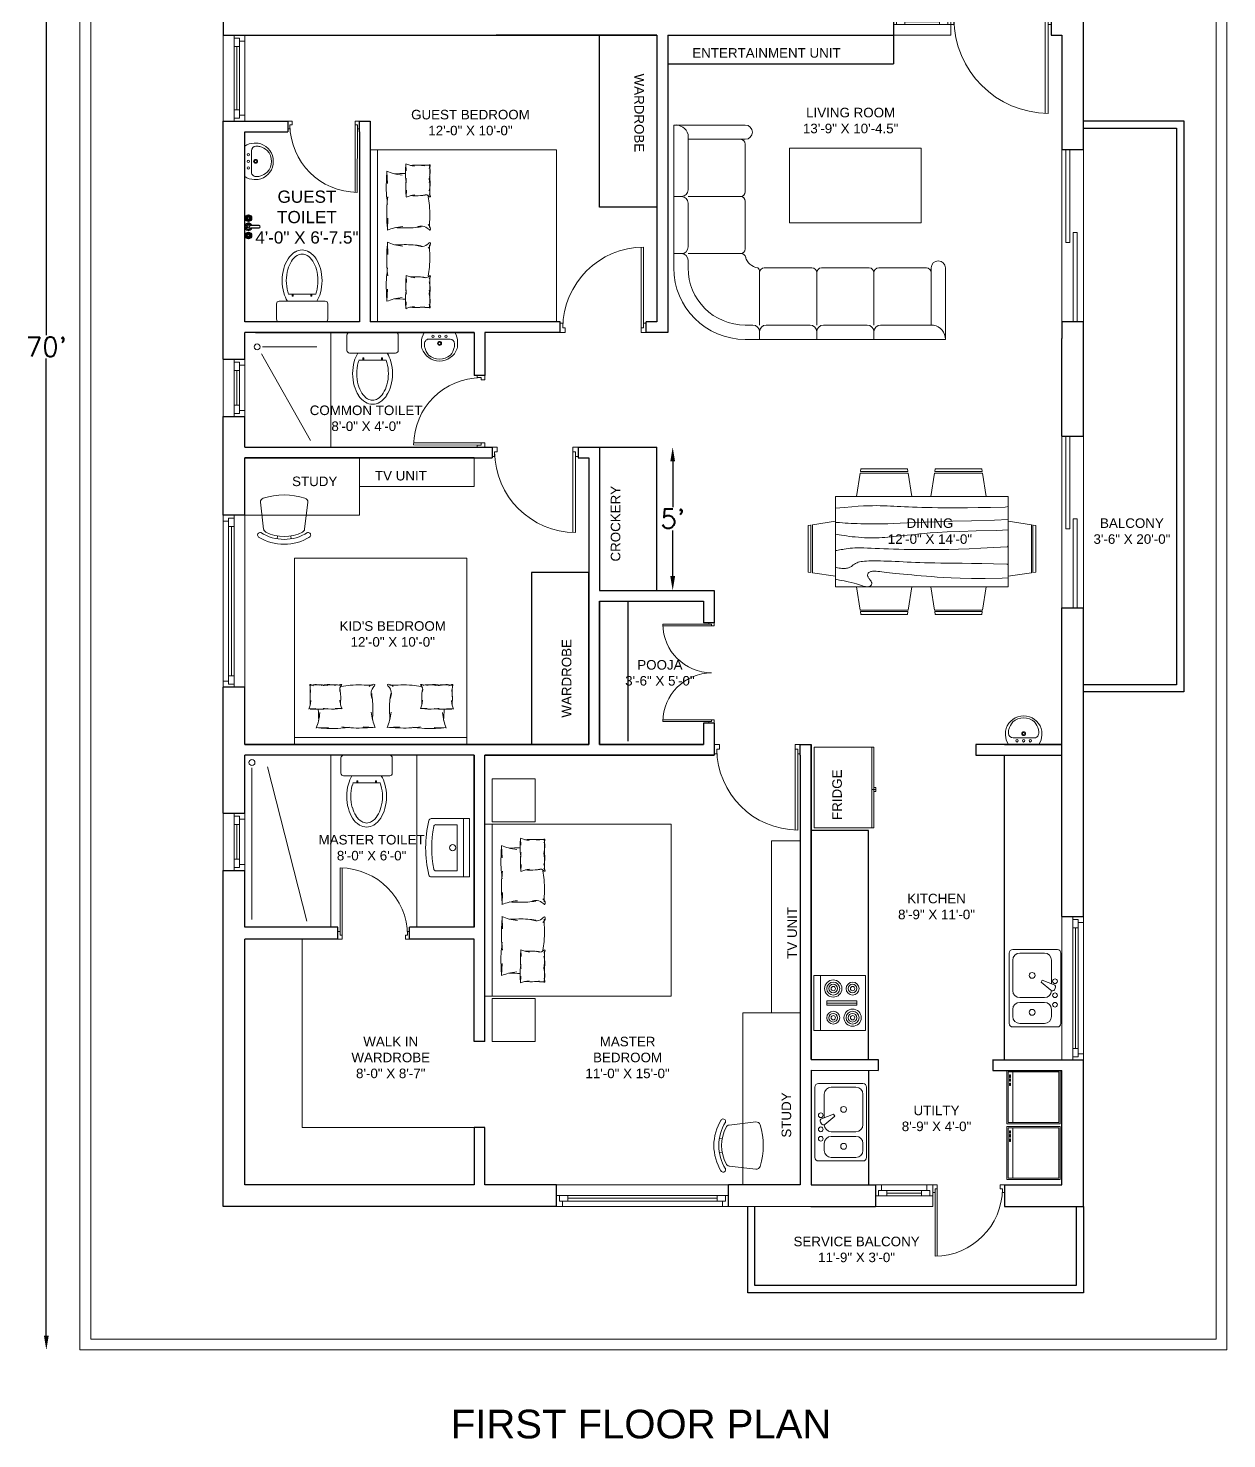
# Model space of a CAD drawing. Header units: inches. Extents: x 138161 to 144959, y -87384 to -84097.
# Drawn here: x 141676 to 142177, y -85020 to -84429 of the extents above; entities that cross this region are included whole.
import ezdxf

# ---------------------------------------------------------------- set-up
doc = ezdxf.new("R2010")
doc.units = ezdxf.units.IN
doc.header["$LTSCALE"] = 20
doc.header["$MEASUREMENT"] = 0
doc.header["$PDMODE"] = 3
doc.layers.add('DIMENSION', color=1, linetype='Continuous')
doc.layers.add('doors&win', color=41, linetype='Continuous', lineweight=18, transparency=0.01)
for name, color, linetype, lineweight in [('FURN', 8, 'Continuous', 15), ('furniture', 8, 'Continuous', 5), ('HATCH', 125, 'Continuous', 5), ('NOI THAT', 42, 'Continuous', 5), ('NOITHAT', 21, 'Continuous', 5), ('ST FIXTURE', 4, 'Continuous', 5), ('STEP', 55, 'Continuous', 20), ('THIET-BI', 21, 'Continuous', 5), ('tit', 131, 'Continuous', 5), ('Wall', 7, 'Continuous', 30), ('wall4', 20, 'Continuous', 0)]:
    doc.layers.add(name, color=color, linetype=linetype, lineweight=lineweight)
doc.styles.add('ARIAL', font='arial.ttf')
doc.styles.add('ATT', font='romans.shx')
doc.styles.add('ROMANS', font='romans.shx', dxfattribs={"height": 8})
doc.dimstyles.get("Standard").update_dxf_attribs({"dimtxt": 5, "dimasz": 6, "dimexe": 0.18, "dimexo": 0.0625, "dimgap": 0.09, "dimtad": 0, "dimtih": 1, "dimtoh": 1, "dimdec": 1, "dimzin": 0, "dimdsep": 46, "dimlunit": 3, "dimtxsty": 'ROMANS', "dimcen": 0.09, "dimse1": 1, "dimse2": 1, "dimclrd": 1, "dimclrt": 3, "dimadec": 0, "dimazin": 0, "dimtfac": 1, "dimtdec": 1, "dimtofl": 0, "dimtmove": 0, "dimatfit": 3, "dimfxl": 1, "dimtolj": 1, "dimtzin": 0, "dimarcsym": 0})

# ---------------------------------------------------------------- blocks, each defined once
blk = doc.blocks.new('A$C52AF4A45')
at = {"layer": 'doors&win'}
for p, q in [((2.27, 2.5), (41.76, 2.5)), ((2.27, 1.25), (41.78, 1.25))]:
    blk.add_line(p, q, dxfattribs=at)
for points in [[(4.52, 40.75), (4.52, 42), (0.02, 42), (0.02, 39.5), (2.27, 39.5), (2.27, 40.75)], [(4.52, 1.25), (4.52, 0), (0.02, 0), (0.02, 2.5), (2.27, 2.5), (2.27, 1.25)]]:
    blk.add_lwpolyline(points, close=True, dxfattribs=at)
blk.add_arc((1.97, 0.94), 39.81, 0.44812, 89.54432, dxfattribs=at)
blk = doc.blocks.new('VV')
at = {"layer": 'doors&win'}
for p, q in [((3076.85, -524.33), (3076.85, -515.33)), ((3100.85, -515.33), (3076.85, -515.33)), ((3100.85, -515.33), (3100.85, -524.33)), ((3100.85, -519.83), (3076.85, -519.83)), ((3100.85, -524.33), (3076.85, -524.33)), ((3078.1, -522.08), (3078.1, -519.83)), ((3099.6, -522.08), (3078.1, -522.08)), ((3079.35, -524.33), (3079.35, -522.08)), ((3081.6, -522.08), (3081.6, -519.83)), ((3081.6, -520.95), (3096.1, -520.95)), ((3096.1, -522.08), (3096.1, -519.83)), ((3098.35, -524.33), (3098.35, -522.08)), ((3099.6, -522.08), (3099.6, -519.83))]:
    blk.add_line(p, q, dxfattribs=at)
blk = doc.blocks.new('A$C29271986')
at = {"layer": 'NOITHAT', "linetype": 'Continuous'}
for p, q in [((750, 3427), (2850, 3427)), ((900, 3347), (900, 3427)), ((1500, 3347), (1500, 3427)), ((2100, 3347), (2100, 3427)), ((2850, 2677), (2850, 3427)), ((750, 3277), (830, 3277)), ((900, 2715), (900, 3277)), ((970, 3277), (1430, 3277)), ((1500, 2727), (1500, 3277)), ((1500, 2727), (1500, 3277)), ((1570, 3277), (2030, 3277)), ((2100, 2727), (2100, 3277)), ((2170, 3277), (2700, 3277)), ((2700, 2677), (2700, 3277)), ((2700, 3277), (2726, 3277)), ((0, 1177), (0, 2677)), ((150, 2597), (150, 2677)), ((950, 2677), (1450, 2677)), ((1550, 2677), (2050, 2677)), ((2150, 2677), (2650, 2677)), ((80, 2527), (0, 2527)), ((707, 2527), (150, 2527)), ((150, 2457), (150, 1997)), ((750, 1977), (750, 2477)), ((2596, 2202), (1214, 2202)), ((1214, 2202), (1214, 1419)), ((2596, 1419), (2596, 2202)), ((80, 1927), (0, 1927)), ((700, 1927), (150, 1927)), ((150, 1327), (150, 1857)), ((750, 1377), (750, 1877)), ((1214, 1419), (2596, 1419)), ((750, 1327), (150, 1327)), ((150, 1327), (150, 1276)), ((750, 1177), (0, 1177))]:
    blk.add_line(p, q, dxfattribs=at)
for centre, radius, start, end in [((750, 2677), 750, 90, 180), ((2698, 3427), 152, 280.596, 0.1424), ((750, 2677), 600, 90, 180), ((830, 3347), 70, 270, 0), ((970, 3347), 70, 180, 270), ((1430, 3347), 70, 270, 0), ((1570, 3347), 70, 180, 270), ((2030, 3347), 70, 270, 0), ((2170, 3347), 70, 180, 270), ((900, 2527), 150, 97.3131, 166.7789), ((850, 2715), 50, 308.1793, 0), ((950, 2727), 50, 180, 270), ((1450, 2727), 50, 270, 0), ((1450, 2727), 50, 270, 0), ((1550, 2727), 50, 180, 270), ((1550, 2727), 50, 180, 270), ((2050, 2727), 50, 270, 0), ((2150, 2727), 50, 180, 270), ((2650, 2727), 50, 270, 0), ((2775, 2677), 75, 180, 0), ((80, 2597), 70, 270, 0), ((80, 2457), 70, 0, 90), ((700, 2477), 50, 0, 90), ((707, 2577), 50, 270, 349.3159), ((80, 1997), 70, 270, 0), ((80, 1857), 70, 0, 90), ((700, 1977), 50, 270, 0), ((700, 1877), 50, 0, 90), ((700, 1377), 50, 270, 0), ((15, 1318), 142, 264.0254, 342.8636), ((750, 1252), 75, 270, 90)]:
    blk.add_arc(centre, radius, start, end, dxfattribs=at)
blk = doc.blocks.new('A$C78170A85')
at = {"layer": 'HATCH'}
for points in [[(260.5, 677.1), (298.3, 679.7), (403.1, 680.8), (488.9, 680.7), (558.5, 679.5), (615, 677.6), (661.2, 675.2), (700.3, 672.4), (735, 669.6), (767.9, 666.8), (799.4, 664.2), (829.5, 661.7), (858.1, 659.2), (885.2, 656.9), (910.7, 654.5), (934.7, 652.3), (956.9, 650), (977.5, 647.8), (996.5, 645.6), (1013.9, 643.5), (1029.7, 641.5), (1044.1, 639.8), (1057, 638.4), (1068.6, 637.2), (1078.8, 636.5), (1087.8, 636.1), (1095.6, 636.2), (1102.4, 636.6), (1108.2, 637.4), (1113.1, 638.6), (1117.3, 640.1), (1120.9, 641.9), (1124, 644), (1126.6, 646.4), (1128.7, 649), (1130.4, 651.9), (1131.7, 654.9), (1132.4, 658.1), (1132.6, 661.3), (1132.3, 664.7), (1131.5, 668.1), (1130.1, 671.4), (1128.2, 674.8), (1126, 678.2), (1123.6, 681.6), (1121, 685), (1118.4, 688.4), (1115.8, 691.8), (1113.4, 695.1), (1111.3, 698.5), (1109.5, 701.9), (1108.2, 705.2), (1107.2, 708.5), (1106.8, 711.7), (1106.9, 714.8), (1107.6, 717.8), (1108.9, 720.7), (1110.9, 723.5), (1113.6, 726), (1116.9, 728.2), (1120.8, 730.1), (1125.1, 731.6), (1129.9, 732.6), (1135, 733), (1140.5, 732.8), (1146.3, 731.8), (1152.7, 730.3), (1159.9, 728.2), (1168.1, 725.5), (1177.6, 722.4), (1188.6, 718.9), (1201.5, 715.1), (1216.5, 710.9), (1233.8, 706.6), (1254.1, 701.9), (1277.9, 696.7), (1305.9, 690.9), (1330.7, 686)], [(260.5, 595.8), (266.9, 592.9), (350.8, 590.6), (424.4, 588.9), (488.8, 587.7), (545.3, 586.9), (594.9, 586.3), (639, 585.8), (678.6, 585.3), (714.8, 584.7), (748.2, 583.9), (779.2, 583.1), (808.2, 582.1), (835.5, 581.1), (861.6, 580), (886.9, 578.9), (911.8, 577.8), (936.6, 576.7), (961.2, 575.6), (985.3, 574.6), (1008.9, 573.6), (1031.5, 572.9), (1053.1, 572.3), (1073.5, 571.9), (1092.4, 571.8), (1109.6, 571.9), (1125.2, 572.3), (1139.3, 573), (1152, 574), (1163.3, 575.3), (1173.4, 576.8), (1182.3, 578.7), (1190.2, 580.8), (1197, 583.2), (1203, 585.8), (1208.4, 588.6), (1213.1, 591.5), (1217.4, 594.5), (1221.5, 597.5), (1225.4, 600.5), (1229.3, 603.4), (1233.3, 606.1), (1237.5, 608.7), (1242, 611), (1246.8, 613.1), (1251.9, 615), (1257.4, 616.5), (1263.4, 617.6), (1269.9, 618.4), (1277, 618.8), (1284.5, 618.7), (1292.5, 618.3), (1300.9, 617.5), (1309.7, 616.3), (1318.8, 614.8), (1328.1, 613), (1330.7, 612.4)], [(260.5, 478.5), (265.6, 484.6), (351.7, 489.6), (430.6, 493.6), (502.7, 496.6), (568.7, 498.8), (629.2, 500.4), (684.7, 501.3), (735.8, 501.8), (783, 501.9), (826.7, 501.7), (867.2, 501.3), (904.8, 500.6), (939.8, 499.7), (972.5, 498.7), (1003.2, 497.6), (1032.2, 496.5), (1059.7, 495.4), (1085.8, 494.3), (1110.4, 493.4), (1133.6, 492.6), (1155.2, 492), (1175.4, 491.7), (1194.1, 491.7), (1211.2, 492), (1226.8, 492.8), (1241.1, 493.9), (1254, 495.3), (1266, 496.9), (1277, 498.7), (1287.2, 500.5), (1296.8, 502.3), (1306, 504.1), (1314.9, 505.7), (1323.7, 507.1), (1330.7, 508.1)], [(260.5, 379.2), (330.7, 382.5), (458.9, 385.9), (560.3, 389.2), (639, 392.5), (699.2, 395.7), (745, 398.8), (780.7, 401.9), (810.2, 404.7), (837.3, 407.5), (862.5, 410.1), (886.3, 412.6), (908.7, 414.9), (929.9, 417.1), (950.2, 419.1), (969.7, 421), (988.5, 422.8), (1007, 424.4), (1025.1, 425.9), (1043, 427.1), (1060.8, 428.1), (1078.6, 428.8), (1096.5, 429.1), (1114.6, 429.2), (1133, 428.8), (1151.8, 428.1), (1170.8, 426.9), (1189.9, 425.5), (1208.8, 423.7), (1227.3, 421.8), (1245.3, 419.7), (1262.6, 417.5), (1278.9, 415.3), (1294.2, 413), (1308.5, 410.8), (1321.9, 408.5), (1330.7, 407)], [(260.5, 316), (344.8, 319.3), (488.1, 322.7), (605.2, 325.9), (699.8, 328.9), (776, 331.8), (837.4, 334.4), (887.9, 336.6), (931.4, 338.5), (971, 340), (1007.5, 341.1), (1041.3, 341.9), (1072.4, 342.3), (1101.2, 342.5), (1127.7, 342.4), (1152.3, 342), (1175.1, 341.6), (1196.4, 340.9), (1216.4, 340.2), (1235.3, 339.3), (1253.5, 338.3), (1271.3, 337.2), (1288.7, 335.9), (1306.3, 334.6), (1324.1, 333.3), (1330.7, 332.8)], [(260.5, 234.7), (278.3, 237.7), (369.5, 239.9), (447.2, 241.5), (513.2, 242.4), (569.3, 242.9), (617.5, 243), (659.5, 242.7), (697.4, 242.2), (732.7, 241.6), (765.7, 240.9), (796.8, 240), (825.9, 239), (853.4, 238), (879.3, 237), (903.7, 235.8), (926.9, 234.7), (948.9, 233.6), (970.2, 232.5), (991.1, 231.5), (1012, 230.7), (1033.1, 230), (1055, 229.5), (1077.9, 229.3), (1102.1, 229.5), (1128.4, 230), (1157.6, 231), (1191.3, 232.9), (1230.7, 235.8), (1277.1, 239.9), (1331.8, 245.4)]]:
    blk.add_lwpolyline(points, dxfattribs=at)
at = {"layer": 'NOI THAT'}
for p, q in [((420.1, 877.1), (397.5, 732.6)), ((420.1, 877), (717.5, 877)), ((424.3, 904.1), (421.5, 886.1)), ((716.1, 886.1), (421.5, 886.1)), ((424.3, 904.1), (713.2, 904.1)), ((716, 886.1), (713.2, 904.1)), ((740, 732.6), (717.4, 877)), ((880.7, 877.1), (858.1, 732.6)), ((880.8, 877), (1178.2, 877)), ((885, 904.1), (882.1, 886.1)), ((1176.7, 886.1), (882.2, 886.1)), ((885, 904.1), (1173.8, 904.1)), ((1176.7, 886.1), (1173.8, 904.1)), ((1200.7, 732.6), (1178.1, 877)), ((1330.7, 732.6), (260.5, 732.6)), ((260.5, 732.6), (260.5, 171.5)), ((1330.7, 171.5), (1330.7, 732.6)), ((88.9, 641), (107, 643.8)), ((88.9, 641), (88.9, 352.1)), ((107, 349.2), (107, 643.7)), ((116, 645.2), (260.5, 667.8)), ((116, 645.1), (116, 347.8)), ((1475.2, 645.2), (1330.7, 667.8)), ((1475.2, 645.1), (1475.2, 347.8)), ((1502.3, 641), (1484.2, 643.8)), ((1484.2, 349.2), (1484.2, 643.7)), ((1502.3, 641), (1502.3, 352.1)), ((107, 349.3), (88.9, 352.1)), ((1484.2, 349.3), (1502.3, 352.1)), ((260.5, 325.3), (116, 347.8)), ((1330.7, 325.3), (1475.2, 347.8)), ((420.1, 27.1), (397.5, 171.6)), ((740, 171.6), (717.4, 27.1)), ((880.7, 27.1), (858.1, 171.6)), ((1200.7, 171.6), (1178.1, 27.1)), ((420.1, 27.1), (717.5, 27.1)), ((716.1, 18.1), (421.5, 18.1)), ((424.3, 0), (421.5, 18)), ((424.3, 0), (713.2, 0)), ((716, 18.1), (713.2, 0)), ((880.8, 27.1), (1178.2, 27.1)), ((885, 0), (882.1, 18)), ((1176.7, 18.1), (882.2, 18.1)), ((885, 0), (1173.8, 0)), ((1176.7, 18.1), (1173.8, 0))]:
    blk.add_line(p, q, dxfattribs=at)
at = {"layer": 'NOI THAT', "ltscale": 20}
blk.add_line((260.5, 171.5), (1330.7, 171.5), dxfattribs=at)
blk = doc.blocks.new('Range-Oven - 30 in top')
for p, q in [((5, -2.7), (28, -2.7)), ((15.6, -5.4), (17.4, -5.4)), ((15.6, -5.4), (15.6, -18)), ((16.5, -18), (16.5, -5.4)), ((17.4, -5.4), (17.4, -18)), ((17.4, -18), (15.6, -18))]:
    blk.add_line(p, q)
blk.add_lwpolyline([(5, -21.6), (5, 0), (28, 0), (28, -21.6)], close=True)
for centre, radius in [((10.4, -8.1), 3.6), ((10.4, -8.1), 2.7), ((22.6, -8.1), 2.7), ((10.4, -8.1), 1.8), ((10.4, -8.1), 0.9), ((22.6, -8.1), 1.8), ((22.6, -8.1), 0.9), ((10.4, -16.2), 2.7), ((10.4, -16.2), 1.8), ((10.4, -16.2), 0.9), ((22.6, -16.2), 3.6), ((22.6, -16.2), 2.7), ((22.6, -16.2), 1.8), ((22.6, -16.2), 0.9)]:
    blk.add_circle(centre, radius)
blk = doc.blocks.new('PILLOW')
at = {"layer": 'furniture', "ltscale": 5}
for points in [[(-13.78, 7.96), (-8.77, 7.72)], [(10.74, 7.99), (5.73, 7.78)], [(0, 0), (2.82, -0.14)], [(13.79, 0.01), (10.97, -0.1)]]:
    blk.add_lwpolyline(points, dxfattribs=at)
for points, knots in [([(-13.88, 8.01), (-13.51, 7.01), (-12.73, 4.92), (-12.44, 2.7), (-12.29, 1.52)], [0, 0, 0, 0, 3.162278, 6.693718, 6.693718, 6.693718, 6.693718]), ([(-12.93, 7.96), (-9.82, 8.14), (-5.45, 8.39), (-1.13, 7.79), (0.11, 7.62)], [0, 0, 0, 0, 9.321682, 13.066685, 13.066685, 13.066685, 13.066685]), ([(9.9, 7.99), (6.78, 8.2), (2.42, 8.48), (-1.9, 7.92), (-3.14, 7.76)], [0, 0, 0, 0, 9.321682, 13.066685, 13.066685, 13.066685, 13.066685]), ([(10.85, 8.03), (10.47, 7.04), (9.67, 4.95), (9.36, 2.73), (9.2, 1.56)], [0, 0, 0, 0, 3.162278, 6.693718, 6.693718, 6.693718, 6.693718]), ([(-12.78, 4.74), (-12.92, 2.21), (-13.11, -1.45), (-12.67, -5.08), (-12.54, -6.2)], [0, 0, 0, 0, 7.580174, 10.966668, 10.966668, 10.966668, 10.966668]), ([(-12.83, -3.73), (-12.29, -5.36), (-11.59, -7.47), (-14.51, -10.13), (-12.51, -10.11), (-11.91, -9.53), (-11.55, -9.18)], [0, 0, 0, 0, 5.01234, 6.483254, 7.525696, 9.107275, 9.107275, 9.107275, 9.107275]), ([(-12.93, -9.63), (-9.82, -9.81), (-5.45, -10.06), (-1.13, -9.46), (0.11, -9.29)], [0, 0, 0, 0, 9.321682, 13.066685, 13.066685, 13.066685, 13.066685]), ([(8.54, -9.82), (6.91, -10.07), (4.88, -10.38), (2.93, -9.83), (2.54, -9.72)], [0, 0, 0, 0, 4.813374, 6.03994, 6.03994, 6.03994, 6.03994])]:
    blk.add_open_spline(points, degree=3, knots=knots, dxfattribs=at)
for points in [[(-0.06, 0.02), (0.5, -1.66), (0.84, -3.62)], [(0.47, 0), (5.72, 0.06), (7.81, -0.2)], [(13.31, 0.02), (8.07, 0.12), (5.98, -0.11)], [(13.85, 0.04), (13.27, -1.65), (12.92, -3.6)], [(0.56, -1.81), (0.5, -6.07), (0.7, -7.97)], [(13.22, -1.79), (13.23, -6.06), (13.02, -7.95)], [(13.25, -5.1), (13.22, -7.94), (13.27, -10.09)], [(0.53, -6.58), (0.36, -9.39), (-0.08, -10.09), (0.5, -10.11), (1.25, -9.64)], [(0.47, -9.9), (5.72, -9.95), (7.81, -9.7)], [(8.54, -9.82), (3.73, -10.02), (2.54, -9.72)], [(13.31, -9.91), (8.07, -10.02), (5.98, -9.78)], [(12.55, -10), (9.84, -10.11), (9.17, -9.95)], [(13.25, -9.36), (13.41, -10.14), (11.82, -9.72)]]:
    blk.add_spline(points, degree=3, dxfattribs=at)
blk.add_open_spline([(9.72, 4.78), (9.79, 3.24), (9.86, 1.71), (9.86, 0.17)], degree=3, dxfattribs=at)
blk = doc.blocks.new('ssdsdfsd')
at = {"layer": 'furniture', "linetype": 'Continuous'}
blk.add_line((31363.06, -18454.11), (31291.06, -18454.11), dxfattribs=at)
blk.add_lwpolyline([(31291.06, -18451.11), (31363.06, -18451.11), (31363.06, -18529.11), (31291.06, -18529.11)], close=True, dxfattribs=at)
at = {"layer": 'furniture', "linetype": 'Continuous', "xscale": -1, "rotation": 359.4651666230118}
blk.add_blockref('PILLOW', (31310.38, -18466.12), dxfattribs=at)
at = {"layer": 'furniture', "linetype": 'Continuous', "rotation": 0.5348333903289981}
blk.add_blockref('PILLOW', (31343.29, -18466.12), dxfattribs=at)
blk = doc.blocks.new('5ti')
at = {"layer": 'doors&win'}
for p, q in [((15657.83, -19833.54), (15729.83, -19833.54)), ((15657.83, -19842.54), (15657.83, -19833.54)), ((15659.08, -19835.79), (15659.08, -19838.04)), ((15659.08, -19835.79), (15728.58, -19835.79)), ((15660.33, -19833.54), (15660.33, -19835.79)), ((15662.58, -19835.79), (15662.58, -19838.04)), ((15725.08, -19836.92), (15662.58, -19836.92)), ((15725.08, -19835.79), (15725.08, -19838.04)), ((15727.33, -19833.54), (15727.33, -19835.79)), ((15728.58, -19835.79), (15728.58, -19838.04)), ((15729.83, -19833.54), (15729.83, -19842.54)), ((15657.83, -19838.04), (15729.83, -19838.04)), ((15657.83, -19842.54), (15729.83, -19842.54))]:
    blk.add_line(p, q, dxfattribs=at)
blk = doc.blocks.new('A$C558E769F')
at = {"layer": 'NOITHAT'}
for p, q in [((29, 426), (61, 154)), ((509, 426), (477, 154)), ((197, 56), (202, 84)), ((341, 56), (337, 84))]:
    blk.add_line(p, q, dxfattribs=at)
for centre, radius, start, end in [((69, 431), 40, 107.0298, 186.638), ((269, -222), 723, 72.9702, 107.0298), ((469, 431), 40, 353.362, 72.9702), ((101, 159), 40, 186.638, 243.2448), ((437, 159), 40, 296.7552, 353.362), ((25, 94), 25.7, 44.8037, 252.3226), ((269, 493), 493, 237.851, 302.149), ((269, 493), 443, 237.7706, 302.2294), ((269, 493), 414, 243.2448, 296.7552), ((513, 94), 25.7, 287.6774, 135.1963)]:
    blk.add_arc(centre, radius, start, end, dxfattribs=at)
blk = doc.blocks.new('A$C1F050E1B')
at = {"layer": 'furniture', "linetype": 'Continuous'}
for p, q in [((-37, -3), (-55, -3)), ((-55, -3), (-55, -21)), ((-37, -21), (-37, -3)), ((-36, -3), (36, -3)), ((37, -3), (55, -3)), ((37, -21), (37, -3)), ((55, -3), (55, -21)), ((-55, -21), (-37, -21)), ((55, -21), (37, -21))]:
    blk.add_line(p, q, dxfattribs=at)
blk.add_lwpolyline([(36, 0), (-36, 0), (-36, -78), (36, -78)], close=True, dxfattribs=at)
at = {"layer": 'furniture', "linetype": 'Continuous', "xscale": -0.9999999999999999, "rotation": 359.465166609671}
blk.add_blockref('PILLOW', (-16.23, -15.01), dxfattribs=at)
at = {"layer": 'furniture', "linetype": 'Continuous', "rotation": 0.5348333769881627}
blk.add_blockref('PILLOW', (16.68, -15.01), dxfattribs=at)
blk = doc.blocks.new('A$C5AF77858')
at = {"layer": 'furniture', "linetype": 'Continuous'}
for p, q in [((475, 700), (25, 700)), ((0, 675), (0, 525)), ((500, 525), (500, 675)), ((25, 500), (475, 500)), ((117, 430), (383, 430)), ((154, 452), (154, 430)), ((164, 452), (154, 452)), ((154, 430), (164, 430)), ((164, 430), (164, 452)), ((336, 430), (336, 452)), ((336, 452), (346, 452)), ((346, 430), (336, 430)), ((346, 452), (346, 430))]:
    blk.add_line(p, q, dxfattribs=at)
for centre, radius, start, end in [((25, 675), 25, 90, 180), ((475, 675), 25, 0, 90), ((25, 525), 25, 180, 270), ((514, 299), 458, 164.9269, 180), ((384, 334), 323, 149.0966, 164.9269), ((384, 334), 283, 160.176, 164.9269), ((116, 334), 283, 15.0731, 19.824), ((116, 334), 323, 15.0731, 30.9034), ((-14, 299), 458, 0, 15.0731), ((475, 525), 25, 270, 0), ((514, 299), 458, 180, 195.0731), ((514, 299), 418, 164.9269, 180), ((514, 299), 418, 180, 195.0731), ((-14, 299), 418, 0, 15.0731), ((-14, 299), 418, 344.9269, 0), ((-14, 299), 458, 344.9269, 0), ((384, 264), 323, 195.0731, 213.0315), ((384, 264), 283, 195.0731, 213.0315), ((116, 264), 283, 326.9685, 344.9269), ((116, 264), 323, 326.9685, 344.9269), ((302, 210), 226, 213.0315, 237.5002), ((302, 210), 186, 213.0315, 237.5002), ((250, 129), 129, 237.5002, 270), ((250, 129), 89.3, 237.5002, 270), ((250, 129), 89.3, 270, 302.4998), ((250, 129), 129, 270, 302.4998), ((198, 210), 186, 302.4998, 326.9685), ((198, 210), 226, 302.4998, 326.9685)]:
    blk.add_arc(centre, radius, start, end, dxfattribs=at)
blk = doc.blocks.new('A$C309909F8')
at = {"layer": 'THIET-BI', "linetype": 'Continuous'}
for p, q in [((0, 0), (0, 393)), ((62, 125), (62, 345)), ((537, 125), (537, 345)), ((600, 0), (600, 393)), ((600, 62), (0, 62)), ((537, 125), (62, 125)), ((600, 0), (0, 0))]:
    blk.add_line(p, q, dxfattribs=at)
blk.add_circle((300, 172), 32.5, dxfattribs=at)
for centre, radius, start, end in [((300, -792), 1242, 76.9429, 103.0639), ((25, 393), 25, 103.0639, 180), ((85, 345), 22.5, 100.7136, 180), ((300, -792), 1179, 79.2936, 100.7136), ((515, 345), 22.5, 0, 79.2936), ((575, 393), 25, 0, 76.9429)]:
    blk.add_arc(centre, radius, start, end, dxfattribs=at)
blk = doc.blocks.new('LAV3')
at = {"color": 0, "linetype": 'ByBlock'}
for points in [[(-275, -203, 0.073543), (-267, -245, 0.712116), (267, -244, 0.073543), (275, -203), (275, -144, 0.151566), (232, 0), (-232, 0, 0.152056), (-275, -144)], [(166, -343, -0.374236), (-166, -343, -0.103818), (-225, -230, -0.071348), (-230, -202), (-230, -170, -0.399589), (-160, -100), (152, -100, -0.433457), (230, -170), (230, -202, -0.071348), (225, -230, -0.103818)]]:
    blk.add_lwpolyline(points, format="xyb", close=True, dxfattribs=at)
for centre, radius in [((-100, -56), 18), ((0, -165), 30), ((0, -165), 20), ((0, -56), 18), ((100, -56), 18)]:
    blk.add_circle(centre, radius, dxfattribs=at)
blk = doc.blocks.new('EY67U')
at = {"layer": 'doors&win'}
for p, q in [((37683.89, -19173.88), (37683.9, -19145.66)), ((37684.78, -19173.88), (37684.79, -19145.68)), ((37739.42, -19173.88), (37739.41, -19145.68)), ((37740.32, -19173.88), (37740.3, -19145.66))]:
    blk.add_line(p, q, dxfattribs=at)
for points in [[(37683.89, -19172.28), (37683, -19172.28), (37682.99, -19175.49), (37684.78, -19175.49), (37684.78, -19173.88), (37683.89, -19173.88)], [(37740.32, -19172.28), (37741.21, -19172.28), (37741.21, -19175.49), (37739.42, -19175.49), (37739.42, -19173.88), (37740.32, -19173.88)]]:
    blk.add_lwpolyline(points, close=True, dxfattribs=at)
for centre, start, end in [((37683.67, -19174.1), 0.43155, 89.52775), ((37740.54, -19174.1), 90.47225, 179.56845)]:
    blk.add_arc(centre, 28.44, start, end, dxfattribs=at)
blk = doc.blocks.new('rtrtyu')
at = {"layer": 'FURN'}
for p, q in [((31408.34, -15649.36), (31408.34, -15650.2)), ((31410.01, -15649.36), (31408.34, -15649.36)), ((31409.18, -15651.04), (31409.18, -15649.36)), ((31410.01, -15650.2), (31410.01, -15649.36)), ((31425.21, -15651.04), (31391.34, -15651.04))]:
    blk.add_line(p, q, dxfattribs=at)
blk.add_lwpolyline([(31425.21, -15650.2), (31425.21, -15675.23), (31391.34, -15675.23), (31391.34, -15650.2)], close=True, dxfattribs=at)
blk = doc.blocks.new('15PSNK11')
at = {"color": 0, "linetype": 'ByBlock'}
for p, q in [((0, -15), (0, 15)), ((1.5, 16.5), (20.5, 16.5)), ((17.5, 15), (7, 15)), ((22, 15), (22, -15)), ((4, 12), (4, 1.954648)), ((20.5, -1), (20.5, 12)), ((2.365551, 0.098898), (2.768424, -0.598898)), ((2.880753, 1.53534), (7.946152, 3.433013)), ((8.446152, 2.566987), (4.27002, -0.870941)), ((7.946152, 3.433013), (8.446152, 2.566987)), ((7, -4), (17.5, -4)), ((17.5, -6), (7, -6)), ((4, -9), (4, -12)), ((20.5, -12), (20.5, -9)), ((20.5, -16.5), (1.5, -16.5)), ((7, -15), (17.5, -15))]:
    blk.add_line(p, q, dxfattribs=at)
for centre, radius in [((12.25, 5.5), 1.25), ((2.5, 3), 1), ((2.5, -3), 1), ((2.5, -7), 1), ((12.25, -10.25), 1.25)]:
    blk.add_circle(centre, radius, dxfattribs=at)
for centre, radius, start, end in [((1.5, 15), 1.5, 90, 180), ((7, 12), 3, 90, 180), ((17.5, 12), 3, 0, 90), ((20.5, 15), 1.5, 0, 90), ((3.231576, 0.598898), 1, 110.537678, 210), ((3.634449, -0.098898), 1, 210, 309.462322), ((7, -1), 3, 180, 270), ((7, -9), 3, 90, 180), ((17.5, -1), 3, 270, 0), ((17.5, -9), 3, 0, 90), ((7, -12), 3, 180, 270), ((17.5, -12), 3, 270, 0), ((1.5, -15), 1.5, 180, 270), ((20.5, -15), 1.5, 270, 0)]:
    blk.add_arc(centre, radius, start, end, dxfattribs=at)
at = {"color": 0, "linetype": 'ByBlock', "style": 'ATT'}
for tag, p, flags in [('ITEM', (0, -26), 3), ('ROOM_NUMBER', (0, -35), 1)]:
    blk.add_attdef(tag, p, '', height=6, dxfattribs=dict(at, flags=flags))
blk = doc.blocks.new('erertty')
at = {"layer": 'doors&win'}
for p, q in [((35229.1, -19360.28), (35229.1, -19288.38)), ((35238.1, -19288.38), (35229.1, -19288.38)), ((35238.1, -19360.28), (35238.1, -19288.38)), ((35235.49, -19323.06), (35233.8, -19323.06)), ((35233.8, -19323.06), (35233.8, -19360.28)), ((35235.49, -19360.28), (35235.49, -19323.06)), ((35238.1, -19360.28), (35229.1, -19360.28))]:
    blk.add_line(p, q, dxfattribs=at)
blk.add_lwpolyline([(35230.68, -19288.38), (35232.36, -19288.38), (35232.36, -19327.29), (35230.68, -19327.29)], close=True, dxfattribs=at)
blk = doc.blocks.new('wm')
at = {"layer": 'ST FIXTURE'}
blk.add_line((17, -32), (-17, -32), dxfattribs=at)
for points in [[(-18, -36), (18, -36), (18, 0), (-18, 0)], [(-17, -35), (17, -35), (17, -1), (-17, -1)], [(7.86, -34.22), (9.48, -34.22), (9.48, -33.44), (7.86, -33.44)], [(10.81, -34.22), (12.43, -34.22), (12.43, -33.44), (10.81, -33.44)], [(13.36, -34.22), (14.98, -34.22), (14.98, -33.44), (13.36, -33.44)]]:
    blk.add_lwpolyline(points, close=True, dxfattribs=at)
blk = doc.blocks.new('RTRHRU')
at = {"layer": 'doors&win'}
for p, q in [((37240.71, -24419.46), (37231.71, -24419.46)), ((37231.71, -24479.46), (37231.71, -24419.46)), ((37236.21, -24479.46), (37236.21, -24419.46)), ((37240.71, -24479.46), (37240.71, -24419.46)), ((37238.46, -24420.71), (37236.21, -24420.71)), ((37238.46, -24424.21), (37236.21, -24424.21)), ((37237.33, -24424.21), (37237.33, -24474.71)), ((37238.46, -24478.21), (37238.46, -24420.71)), ((37240.71, -24421.96), (37238.46, -24421.96)), ((37238.46, -24474.71), (37236.21, -24474.71)), ((37238.46, -24478.21), (37236.21, -24478.21)), ((37240.71, -24476.96), (37238.46, -24476.96)), ((37231.71, -24479.46), (37240.71, -24479.46))]:
    blk.add_line(p, q, dxfattribs=at)
blk = doc.blocks.new('*D52')
at = {"layer": 'DEFPOINTS', "color": 0, "ltscale": 10, "transparency": 16777216}
for p in [(141938.96, -84604.65), (141938.96, -84664.65), (141945.56, -84664.65)]:
    blk.add_point(p, dxfattribs=at)
at = {"layer": 'DIMENSION', "color": 1, "lineweight": -2, "ltscale": 10, "transparency": 16777216}
for p, q in [((141945.56, -84610.65), (141945.56, -84629.8)), ((141945.56, -84658.65), (141945.56, -84639.5))]:
    blk.add_line(p, q, dxfattribs=at)
at = {"layer": 'DIMENSION', "color": 1, "ltscale": 10, "transparency": 16777216}
for points in [[(141944.56, -84610.65), (141946.56, -84610.65), (141945.56, -84604.65)], [(141944.56, -84658.65), (141946.56, -84658.65), (141945.56, -84664.65)]]:
    blk.add_solid(points, dxfattribs=at)
at = {"layer": 'DIMENSION', "color": 3, "ltscale": 10, "transparency": 16777216, "insert": (141945.56, -84634.65), "char_height": 8, "attachment_point": 5, "style": 'ROMANS'}
blk.add_mtext("\\A1;5'", dxfattribs=at)
blk = doc.blocks.new('*D53')
at = {"layer": 'DEFPOINTS', "color": 0, "ltscale": 10, "transparency": 16777216}
for p in [(141683.39, -84142.65), (141697.46, -84142.65), (141697.46, -84982.65)]:
    blk.add_point(p, dxfattribs=at)
at = {"layer": 'DIMENSION', "color": 1, "lineweight": -2, "ltscale": 10, "transparency": 16777216}
for p, q in [((141683.39, -84148.65), (141683.39, -84557.8)), ((141683.39, -84976.65), (141683.39, -84567.5))]:
    blk.add_line(p, q, dxfattribs=at)
at = {"layer": 'DIMENSION', "color": 1, "ltscale": 10, "transparency": 16777216}
for points in [[(141682.39, -84148.65), (141684.39, -84148.65), (141683.39, -84142.65)], [(141682.39, -84976.65), (141684.39, -84976.65), (141683.39, -84982.65)]]:
    blk.add_solid(points, dxfattribs=at)
at = {"layer": 'DIMENSION', "color": 3, "ltscale": 10, "transparency": 16777216, "insert": (141683.39, -84562.65), "char_height": 8, "attachment_point": 5, "style": 'ROMANS'}
blk.add_mtext("\\A1;70'", dxfattribs=at)
blk = doc.blocks.new('yuu')
at = {"layer": 'doors&win'}
for p, q in [((37964.11, -26185.05), (37955.11, -26185.05)), ((37955.11, -26221.05), (37955.11, -26185.05)), ((37959.61, -26221.05), (37959.61, -26185.05)), ((37964.11, -26221.05), (37964.11, -26185.05)), ((37961.86, -26186.3), (37959.61, -26186.3)), ((37961.86, -26189.8), (37959.61, -26189.8)), ((37960.74, -26189.8), (37960.74, -26216.3)), ((37961.86, -26219.8), (37961.86, -26186.3)), ((37964.11, -26187.55), (37961.86, -26187.55)), ((37955.11, -26221.05), (37964.11, -26221.05)), ((37961.86, -26216.3), (37959.61, -26216.3)), ((37961.86, -26219.8), (37959.61, -26219.8)), ((37964.11, -26218.55), (37961.86, -26218.55))]:
    blk.add_line(p, q, dxfattribs=at)
blk = doc.blocks.new('Faucet - Bathroom top')
for p, q in [((-4.107, 0.125), (-4.375, 0.125)), ((-3.75, 0.4788), (-3.75, 0.75)), ((-3.5, 0.482), (-3.5, 0.75)), ((-3.1461, 0.125), (-2.875, 0.125)), ((3.143, 0.125), (2.875, 0.125)), ((3.5, 0.4788), (3.5, 0.75)), ((3.75, 0.482), (3.75, 0.75)), ((4.1039, 0.125), (4.375, 0.125)), ((-4.1039, -0.125), (-4.375, -0.125)), ((-3.75, -0.4821), (-3.75, -0.75)), ((-3.5, -0.4789), (-3.5, -0.75)), ((-3.143, -0.125), (-2.875, -0.125)), ((-0.5, -0.8639), (-0.5, -4.5)), ((0.5, -4.5), (0.5, -0.8631)), ((3.1461, -0.125), (2.875, -0.125)), ((3.5, -0.4821), (3.5, -0.75)), ((3.75, -0.4789), (3.75, -0.75)), ((4.107, -0.125), (4.375, -0.125))]:
    blk.add_line(p, q)
for centre, radius in [((-3.625, 0), 1.375), ((-4.625, 0), 0.2795), ((-3.625, 0), 0.5), ((-3.625, 1), 0.2795), ((-2.625, 0), 0.2795), ((0, 0), 0.5), ((3.625, 0), 1.375), ((2.625, 0), 0.2795), ((3.625, 0), 0.5), ((3.625, 1), 0.2795), ((4.625, 0), 0.2795), ((-3.625, -1), 0.2795), ((3.625, -1), 0.2795)]:
    blk.add_circle(centre, radius)
for centre, radius, start, end in [((-3.625, 0), 1, 105.2407, 164.2093), ((-3.625, 0), 1, 16.44125, 74.07887), ((0, 0), 1.5, 289.6514, 250.3603), ((0, 0), 1, 300.3431, 239.7554), ((3.625, 0), 1, 106.12, 164.0884), ((3.625, 0), 1, 16.23422, 73.90469), ((-3.625, 0), 1, 196.2342, 253.9047), ((-3.625, 0), 1, 286.12, 344.0884), ((0, -4.5), 0.5, 180, 0), ((3.625, 0), 1, 196.4413, 254.0789), ((3.625, 0), 1, 285.2407, 344.2093)]:
    blk.add_arc(centre, radius, start, end)

msp = doc.modelspace()

# ---------------------------------------------------------------- linework, layer by layer
at = {"layer": 'DIMENSION', "ltscale": 10}
for p, q in [((142037.96, -84432.15), (142037.96, -84444.15)), ((141943.46, -84444.15), (142037.96, -84444.15)), ((141914.96, -84604.65), (141938.96, -84604.65)), ((141938.96, -84664.65), (141938.96, -84604.65)), ((141926.96, -84727.7), (141926.96, -84669.15)), ((142084.46, -84729.15), (142108.46, -84729.15)), ((142084.46, -84861.03), (142084.46, -84733.65)), ((142027.46, -84765.15), (142003.46, -84765.15)), ((142027.46, -84861.03), (142027.46, -84765.15))]:
    msp.add_line(p, q, dxfattribs=at)
for points in [[(141938.96, -84432.15), (141938.96, -84504.15), (141914.96, -84504.15), (141914.96, -84432.15)], [(142117.46, -84468.1), (142159.46, -84468.1), (142159.46, -84707.15), (142117.46, -84707.15)], [(142117.46, -84471.1), (142156.46, -84471.1), (142156.46, -84704.15), (142117.46, -84704.15)], [(141910.46, -84729.15), (141910.46, -84657.15), (141886.46, -84657.15), (141886.46, -84729.15)], [(142027.46, -84865.53), (142027.46, -84913.53)], [(142117.46, -84922.6), (142117.46, -84958.65), (141976.96, -84958.71), (141976.96, -84922.59)], [(142114.46, -84922.6), (142114.46, -84955.65), (141979.96, -84955.71), (141979.96, -84922.59)]]:
    msp.add_lwpolyline(points, dxfattribs=at)
at = {"layer": 'furniture'}
for p, q in [((141796.58, -84562.66), (141773.91, -84562.66)), ((141793.96, -84601.86), (141773.4, -84565.57)), ((141814.46, -84633.15), (141814.46, -84609.15)), ((141862.46, -84621.15), (141862.46, -84609.15)), ((141814.46, -84621.15), (141862.46, -84621.15)), ((141814.46, -84633.15), (141766.46, -84633.15)), ((141802.46, -84733.65), (141802.46, -84805.65)), ((141838.46, -84805.65), (141838.46, -84733.65)), ((141769.47, -84802.42), (141769.47, -84738.97)), ((141792.44, -84803.16), (141775.98, -84738.46)), ((141986.96, -84841.53), (141986.96, -84769.53)), ((141986.96, -84769.53), (141998.96, -84769.53)), ((141790.46, -84889.53), (141790.46, -84810.65)), ((141974.96, -84841.53), (141974.96, -84913.53)), ((141974.96, -84841.53), (141998.96, -84841.53)), ((141862.46, -84889.53), (141790.46, -84889.53))]:
    msp.add_line(p, q, dxfattribs=at)
msp.add_lwpolyline([(141802.41, -84556.67), (141802.41, -84604.65), (141766.43, -84604.65), (141766.43, -84598.65)], dxfattribs=at)
for centre in [(141771.63, -84562.66), (141769.47, -84736.69)]:
    msp.add_circle(centre, 1.25, dxfattribs=at)
at = {"layer": 'STEP'}
for points in [[(141697.46, -84142.65), (142177.46, -84142.65), (142177.46, -84982.65), (141697.46, -84982.65)], [(141701.96, -84147.15), (142172.96, -84147.15), (142172.96, -84978.15), (141701.96, -84978.15)]]:
    msp.add_lwpolyline(points, close=True, dxfattribs=at)
at = {"layer": 'Wall', "ltscale": 10}
for p, q in [((141757.46, -84423.15), (141757.46, -84432.15)), ((142037.96, -84423.15), (142037.96, -84432.15)), ((142103.96, -84423.15), (142103.96, -84432.15)), ((142117.46, -84480.1), (142117.46, -84423.15)), ((141938.96, -84432.15), (141871.63, -84432.15)), ((141943.46, -84432.15), (142037.96, -84432.15)), ((142103.96, -84432.15), (142108.46, -84432.15)), ((142108.46, -84432.15), (142108.46, -84480.1)), ((141784.46, -84468.14), (141784.46, -84472.65)), ((141814.46, -84472.65), (141814.46, -84468.15)), ((141818.96, -84468.15), (141818.96, -84552.15)), ((141814.46, -84472.65), (141814.46, -84552.15)), ((142108.46, -84480.1), (142117.46, -84480.1)), ((142108.46, -84552), (142108.46, -84559.15)), ((142108.46, -84552), (142117.46, -84552)), ((142117.46, -84600), (142117.46, -84552)), ((141934.46, -84556.67), (141934.46, -84552.15)), ((142108.46, -84600), (142108.46, -84559.15)), ((141757.46, -84567.84), (141766.46, -84567.84)), ((141866.96, -84574.65), (141862.46, -84574.65)), ((141757.46, -84591.84), (141766.46, -84591.84)), ((141869.96, -84604.65), (141869.96, -84609.15)), ((141905.96, -84604.65), (141905.96, -84609.15)), ((142108.46, -84600), (142117.46, -84600)), ((141766.46, -84633.15), (141757.46, -84633.15)), ((142108.46, -84736.53), (142108.46, -84671.9)), ((142108.46, -84671.9), (142117.46, -84671.9)), ((142117.46, -84801.14), (142117.46, -84671.9)), ((141962.96, -84678.15), (141958.46, -84678.15)), ((141766.46, -84705.15), (141757.46, -84705.15)), ((141962.96, -84720.15), (141958.46, -84720.15)), ((141998.96, -84733.65), (141998.96, -84729.14)), ((142003.46, -84861.03), (142003.46, -84729.15)), ((142108.46, -84801.14), (142108.46, -84736.53)), ((141757.46, -84757.89), (141766.46, -84757.89)), ((141757.46, -84781.89), (141766.46, -84781.89)), ((141805.46, -84810.65), (141805.46, -84805.65)), ((141835.46, -84810.65), (141835.46, -84805.65)), ((142108.46, -84801.14), (142117.46, -84801.14)), ((141757.46, -84922.53), (141757.46, -84810.65)), ((141766.46, -84913.53), (141766.46, -84810.65)), ((141866.96, -84853.53), (141862.46, -84853.53)), ((142003.46, -84861.03), (142031.52, -84861.07)), ((142031.52, -84861.07), (142031.52, -84865.57)), ((142079.52, -84861.07), (142079.52, -84865.6)), ((142079.52, -84861.1), (142108.46, -84861.14)), ((142108.46, -84861.14), (142117.46, -84861.14)), ((142117.46, -84922.56), (142117.46, -84861.14)), ((142003.46, -84865.53), (142031.52, -84865.57)), ((142079.52, -84865.6), (142108.46, -84865.64)), ((142108.46, -84913.56), (142108.46, -84865.64)), ((141866.96, -84889.53), (141862.46, -84889.53)), ((141862.46, -84889.53), (141862.46, -84913.53)), ((141866.96, -84913.53), (141866.96, -84889.53)), ((141862.46, -84913.53), (141766.46, -84913.53)), ((141896.96, -84922.53), (141896.96, -84913.53)), ((141968.96, -84922.49), (141968.96, -84913.53)), ((142084.46, -84913.56), (142084.45, -84922.56)), ((142084.46, -84913.56), (142108.46, -84913.56)), ((141862.46, -84922.53), (141757.46, -84922.53)), ((141968.96, -84922.49), (142030.46, -84922.56)), ((142003.38, -84922.53), (142030.45, -84922.56)), ((142084.45, -84922.56), (142117.46, -84922.56))]:
    msp.add_line(p, q, dxfattribs=at)
for points in [[(141757.46, -84432.15), (141938.96, -84432.15), (141938.96, -84552.15), (141934.46, -84552.15)], [(141943.46, -84432.15), (141943.46, -84556.65), (141934.46, -84556.65)], [(141757.46, -84567.84), (141757.46, -84468.15), (141784.46, -84468.15)], [(141814.46, -84468.15), (141818.96, -84468.15)], [(141814.46, -84552.15), (141766.46, -84552.15), (141766.46, -84472.65), (141784.46, -84472.65)], [(141862.46, -84556.65), (141766.46, -84556.65)], [(141766.46, -84567.84), (141766.46, -84556.65)], [(141770.96, -84556.65), (141862.46, -84556.65), (141862.46, -84574.65)], [(141898.46, -84556.65), (141898.46, -84552.15), (141818.96, -84552.15)], [(141898.46, -84556.65), (141866.96, -84556.65)], [(141866.96, -84556.65), (141866.96, -84574.65)], [(141757.46, -84633.15), (141757.46, -84591.84)], [(141766.46, -84604.65), (141766.46, -84591.84)], [(141766.46, -84604.65), (141869.96, -84604.65)], [(141905.96, -84604.65), (141914.96, -84604.65), (141914.96, -84664.65)], [(141862.46, -84609.15), (141766.46, -84609.15)], [(141905.96, -84609.15), (141910.46, -84609.15), (141910.46, -84729.15), (141766.46, -84729.15), (141766.46, -84705.15)], [(141766.46, -84633.15), (141766.46, -84609.15), (141869.96, -84609.15)], [(141910.46, -84729.15), (141910.46, -84664.65)], [(141914.96, -84664.65), (141962.96, -84664.65), (141962.96, -84678.15)], [(141914.96, -84669.15), (141914.96, -84729.15)], [(141958.46, -84720.15), (141958.46, -84729.15), (141914.96, -84729.15), (141914.96, -84669.15), (141958.46, -84669.15), (141958.46, -84678.15)], [(141757.46, -84733.65), (141757.46, -84705.15)], [(141962.96, -84720.15), (141962.96, -84733.65), (141910.46, -84733.65)], [(141757.46, -84757.89), (141757.46, -84729.15)], [(141766.46, -84729.15), (141862.46, -84729.15)], [(141766.46, -84729.15), (141866.96, -84729.15)], [(141862.46, -84729.15), (141910.46, -84729.15)], [(141914.96, -84729.15), (141958.46, -84729.15)], [(141998.96, -84729.15), (142003.46, -84729.15), (142003.46, -84861.03)], [(142108.46, -84729.15), (142072.46, -84729.15), (142072.46, -84733.65), (142108.46, -84733.65)], [(141862.46, -84733.65), (141766.46, -84733.65)], [(141766.46, -84757.89), (141766.46, -84733.65)], [(141862.46, -84733.65), (141862.46, -84805.65), (141835.46, -84805.65)], [(141862.46, -84805.65), (141862.46, -84733.65)], [(141914.96, -84733.65), (141866.96, -84733.65)], [(141866.96, -84853.53), (141866.96, -84733.65), (141962.96, -84733.65)], [(141998.96, -84733.65), (141998.96, -84913.53), (141968.96, -84913.53)], [(141757.46, -84810.65), (141757.46, -84781.89)], [(141805.46, -84805.65), (141766.46, -84805.65), (141766.46, -84781.89)], [(141805.46, -84810.65), (141766.46, -84810.65)], [(141862.46, -84810.65), (141835.46, -84810.65)], [(141862.46, -84853.53), (141862.46, -84810.65)], [(142003.46, -84865.53), (142003.46, -84913.53), (142030.46, -84913.56), (142030.45, -84922.56)], [(141896.96, -84913.53), (141866.96, -84913.53)], [(141896.96, -84922.53), (141862.46, -84922.53)]]:
    msp.add_lwpolyline(points, dxfattribs=at)

# ---------------------------------------------------------------- block references
at = {"layer": 'DIMENSION', "ltscale": 10, "rotation": 90}
msp.add_blockref('Faucet - Bathroom top', (141767.96, -84512.4), dxfattribs=at)
at = {"layer": 'doors&win', "rotation": 180}
msp.add_blockref('VV', (145138.81, -84947.48), dxfattribs=at)
at = {"layer": 'doors&win', "color": 2, "xscale": -1, "rotation": 90}
msp.add_blockref('A$C52AF4A45', (142103.96, -84423.13), dxfattribs=at)
at = {"layer": 'doors&win', "color": 2}
for p, xscale, yscale, zscale, rotation in [((141814.46, -84468.14), -0.7142857142857142, 0.7142857142857142, 0.7142857142857142, 89.97587219068527), ((141934.46, -84556.67), 0.8571427811428334, 0.8571427811428334, 0.8571427811428334, 90.00000000000001), ((141866.97, -84604.65), -0.7142857142857142, 0.7142857142857142, 0.7142857142857142, 359.9758721906853), ((141905.96, -84604.64), -0.8571427811428334, 0.8571427811428334, 0.8571427811428334, 90), ((141998.96, -84729.14), -0.8571427811428334, 0.8571427811428334, 0.8571427811428334, 90), ((141805.46, -84810.65), -0.7142857142857142, 0.7142857142857142, 0.7142857142857142, 269.9758721906853), ((142054.46, -84913.55), 0.7142857142857142, 0.7142857142857142, 0.7142857142857142, 270.0241278093147)]:
    msp.add_blockref('A$C52AF4A45', p, dxfattribs=dict(at, xscale=xscale, yscale=yscale, zscale=zscale, rotation=rotation))
at = {"layer": 'doors&win', "xscale": -1}
for p, rotation in [((141242.14, -81490.99), 90), ((141242.14, -81681.04), 90), ((138953.61, -85437.89), 180)]:
    msp.add_blockref('VV', p, dxfattribs=dict(at, rotation=rotation))
at = {"layer": 'furniture', "ltscale": 5, "xscale": -0.02748741818181337, "yscale": 0.02748741818181337, "zscale": 0.02748741818181337}
for p, rotation in [((141766.46, -84485), 90), ((142092.44, -84729.15), 180)]:
    msp.add_blockref('LAV3', p, dxfattribs=dict(at, rotation=rotation))
at = {"layer": 'furniture', "xscale": -0.04294909090908339, "yscale": 0.04294909090908339, "zscale": 0.04294909090908339, "rotation": 180}
msp.add_blockref('A$C5AF77858', (141779.72, -84522.09), dxfattribs=at)
at = {"layer": 'furniture'}
for name, p, xscale, yscale, zscale in [('A$C5AF77858', (141830.68, -84586.72), -0.04294909090908339, 0.04294909090908339, 0.04294909090908339), ('A$C5AF77858', (141806.72, -84763.72), 0.04294909090908339, 0.04294909090908339, 0.04294909090908339), ('15PSNK11', (142108.02, -84831.21), -0.9818162181814426, 0.9818162181814426, 0.9818162181814426), ('15PSNK11', (142005.07, -84887.32), 0.9818162181814426, 0.9818162181814426, 0.9818162181814426)]:
    msp.add_blockref(name, p, dxfattribs=dict(at, xscale=xscale, yscale=yscale, zscale=zscale))
at = {"layer": 'furniture', "ltscale": 5, "xscale": -0.02748741818181337, "yscale": 0.02748741818181337, "zscale": 0.02748741818181337}
msp.add_blockref('LAV3', (141847.97, -84556.67), dxfattribs=at)
at = {"layer": 'furniture', "xscale": -1, "rotation": 90}
for name, p in [('A$C1F050E1B', (141866.96, -84798.47)), ('Range-Oven - 30 in top', (142004.65, -84820.93))]:
    msp.add_blockref(name, p, dxfattribs=at)
at = {"layer": 'NOI THAT', "linetype": 'Continuous', "xscale": 0.06747249670512646, "yscale": 0.06747249670512646, "zscale": 0.06747249670512646, "rotation": 179.9999999999999}
msp.add_blockref('A$C78170A85', (142103.55, -84613.68), dxfattribs=at)
at = {"layer": 'NOITHAT', "linetype": 'Continuous'}
for name, p, xscale, yscale, zscale, rotation in [('A$C29271986', (141946.01, -84422.84), -0.03988970959049302, 0.03988970959049302, 0.03988970959049302, 180), ('A$C558E769F', (141962.79, -84908.14), -0.04123112727312069, 0.04123112727312069, 0.04123112727312069, 270)]:
    msp.add_blockref(name, p, dxfattribs=dict(at, xscale=xscale, yscale=yscale, zscale=zscale, rotation=rotation))
at = {"layer": 'NOITHAT', "linetype": 'Continuous', "xscale": 0.04123112727312069, "yscale": 0.04123112727312069, "zscale": 0.04123112727312069}
msp.add_blockref('A$C558E769F', (141771.84, -84645.32), dxfattribs=at)
at = {"layer": 'THIET-BI', "xscale": 0.04070285345453838, "yscale": 0.04070285345453838, "zscale": 0.04070285345453838, "rotation": 89.99999999999997}
msp.add_blockref('A$C309909F8', (141860.47, -84784.57), dxfattribs=at)
at = {"layer": 'Wall'}
for name, p in [('yuu', (103802.35, -58247.1)), ('erertty', (106879.36, -65191.72)), ('erertty', (106879.36, -65311.62)), ('RTRHRU', (104876.75, -60381.69))]:
    msp.add_blockref(name, p, dxfattribs=at)
for name, p, rotation in [('ssdsdfsd', (123367.85, -115843.21), 89.99999999999999), ('ssdsdfsd', (173150.39, -103180.26), 180), ('rtrtyu', (157679.95, -53338.86), 270)]:
    msp.add_blockref(name, p, dxfattribs=dict(at, rotation=rotation))
at = {"layer": 'Wall', "xscale": -1}
for p, rotation in [((121923.92, -68975.32), 90), ((126239.13, -104756.07), 180)]:
    msp.add_blockref('5ti', p, dxfattribs=dict(at, rotation=rotation))
at = {"layer": 'Wall', "xscale": 0.7214579706630762, "yscale": 0.7214579706630762, "zscale": 0.7214579706630762, "rotation": 90}
msp.add_blockref('EY67U', (128128.65, -111906.85), dxfattribs=at)
at = {"layer": 'wall4', "xscale": -0.619935767999085, "yscale": 0.619935767999085, "zscale": 0.619935767999085, "rotation": 270.0000000000001}
for p in [(142107.73, -84876.8), (142107.73, -84900.18)]:
    msp.add_blockref('wm', p, dxfattribs=at)

# ---------------------------------------------------------------- texts
at = {"layer": 'tit', "style": 'ARIAL'}
for s, width, gutter_width, heights, insert, char_height, attachment_point in [('ENTERTAINMENT UNIT', 108.175, 0.7, [9.95], (141984.81, -84437.6), 4, 2), ('\\pt36;GUEST BEDROOM\\P12\'-0" X 10\'-0"', 130.1612, 2, [45.16], (141860.91, -84463.43), 4, 2), ('\\pt36;LIVING ROOM\\P13\'-9" X 10\'-4.5"', 130.1612, 2, [45.16], (142020.04, -84462.57), 4, 2), ('\\pt46.08;GUEST\\PTOILET\\P4\'-0" X 6\'-7.5"', 83.3032, 1.28, [28.91], (141792.49, -84519.49), 5.12, 8), ('\\pt36;COMMON TOILET\\P8\'-0" X 4\'-0"', 104.129, 1.6, [36.13], (141817.24, -84587.23), 4, 2), ('\\pt36;STUDY', 45.5564, 0.7, [15.81], (141795.73, -84616.97), 4, 2), ('TV UNIT', 45.5564, 0.7, [15.81], (141831.8, -84614.6), 4, 2), ('\\pt36;DINING\\P12\'-0" X 14\'-0"', 130.1612, 2, [45.16], (142053.22, -84634.47), 4, 2), ('\\pt36;BALCONY\\P3\'-6" X 20\'-0"', 130.1612, 2, [45.16], (142137.76, -84634.47), 4, 2), ('\\pt36;KID\'S BEDROOM\\P12\'-0" X 10\'-0"', 130.1612, 2, [45.16], (141828.38, -84677.53), 4, 2), ('\\pt36;POOJA\\P3\'-6" X 5\'-0"', 130.1612, 2, [45.16], (141940.2, -84693.8), 4, 2), ('\\pt36;MASTER TOILET\\P8\'-0" X 6\'-0"', 130.1612, 2, [45.16], (141819.54, -84767.01), 4, 2), ('\\pt36;KITCHEN\\P8\'-9" X 11\'-0"', 130.1612, 2, [45.16], (142055.98, -84791.64), 4, 2), ('\\pt36;WALK IN \\PWARDROBE\\P8\'-0" X 8\'-7"', 130.1612, 2, [45.16], (141827.55, -84851.51), 4, 2), ('\\pt36;MASTER \\PBEDROOM\\P11\'-0" X 15\'-0"', 130.1612, 2, [45.16], (141926.67, -84851.51), 4, 2), ('\\pt36;UTILTY\\P8\'-9" X 4\'-0"', 130.1612, 2, [45.16], (142055.98, -84880.35), 4, 2), ('\\pt36;SERVICE BALCONY\\P11\'-9" X 3\'-0"', 130.1612, 2, [45.16], (142022.52, -84935.21), 4, 2), ('\\pt108;FIRST FLOOR PLAN', 195.2419, 3, [67.75], (141932.31, -85019.83), 12, 8)]:
    msp.add_mtext_dynamic_manual_height_columns(s, width=width, gutter_width=gutter_width, heights=heights, dxfattribs=dict(at, insert=insert, char_height=char_height, attachment_point=attachment_point))
at = {"layer": 'tit', "char_height": 4, "attachment_point": 2, "style": 'ARIAL'}
for s, width, heights, insert, rotation in [('WARDROBE', 45.5564, [15.81], (141933.55, -84464.72), 270), ('\\pt28;CROCKERY', 44.0683, [31.98], (141919.64, -84636.7), 90), ('WARDROBE', 45.5564, [15.81], (141899.15, -84701.45), 90), ('\\pt28,36;FRIDGE', 45.5564, [15.81], (142012.35, -84750.19), 90), ('TV UNIT', 45.5564, [15.81], (141993.55, -84808.02), 90), ('\\pt36;STUDY', 45.5564, [15.81], (141991.14, -84884.26), 90)]:
    msp.add_mtext_dynamic_manual_height_columns(s, width=width, gutter_width=0.7, heights=heights, dxfattribs=dict(at, insert=insert, rotation=rotation))

# ---------------------------------------------------------------- dimensions: what is measured, and where the dimension line sits
at = {"layer": 'DIMENSION', "ltscale": 10}
for base, p1, p2, picture, middle in [((141683.39, -84142.65), (141697.46, -84982.65), (141697.46, -84142.65), '*D53', (141683.39, -84562.65)), ((141945.56, -84664.65), (141938.96, -84604.65), (141938.96, -84664.65), '*D52', (141945.56, -84634.65))]:
    dim = msp.add_linear_dim(base=base, p1=p1, p2=p2, angle=90, dimstyle='Standard', dxfattribs=at)
    dim.commit()
    dim.dimension.update_dxf_attribs({"geometry": picture, "text_midpoint": middle})

doc.saveas('drawing.dxf')
